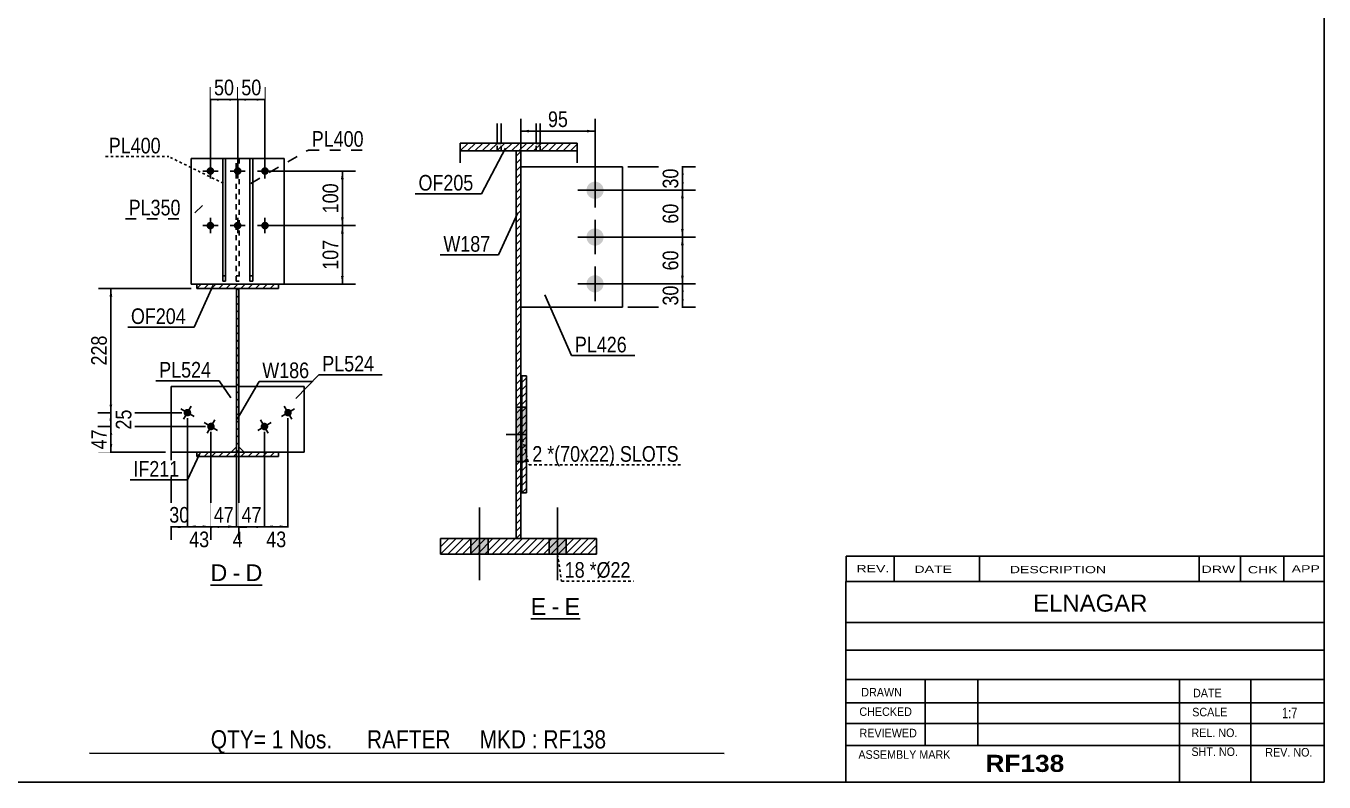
# Model space of a CAD drawing. Header units: millimetres. Extents: x -32 to 370, y -197 to 80.
# Drawn here: x 132.7 to 370.4, y -196.6 to -58.1 of the extents above; entities that cross this region are included whole.
import ezdxf

# ---------------------------------------------------------------- set-up
doc = ezdxf.new("R2010")
doc.units = ezdxf.units.MM
for name, pattern in [('DXK_LINE_DOT1', [1.8814, 0.9407, -0.9407]), ('DXK_LINE_DOT2', [3.9198, 1.9599, -1.9599]), ('DXK_LINE_DOT4', [0.9408, 0.4704, -0.4704])]:
    doc.linetypes.add(name, pattern=pattern)
doc.styles.add('Arial', font='ARIAL.TTF', dxfattribs={"height": 0.2})
doc.styles.add('Arial Bold', font='ARIALBD.TTF', dxfattribs={"height": 0.2})
doc.styles.add('Arial Narrow', font='ARIALN.TTF', dxfattribs={"height": 0.2})

# ---------------------------------------------------------------- blocks, each defined once
blk = doc.blocks.new('Unknown-627306814-1201')
at = {"color": 5, "linetype": 'Continuous'}
for p, q in [((370.44, -196.57), (370.44, 80.43)), ((-29.56, -196.57), (370.44, -196.57))]:
    blk.add_line(p, q, dxfattribs=at)
blk = doc.blocks.new('Unknown-627306814-12 - 1220')
at = {"color": 7, "linetype": 'Continuous'}
blk.add_line((166.48, -160.5), (175.98, -160.5), dxfattribs=at)
at = {"color": 0, "linetype": 'Continuous'}
blk.add_wipeout([(169.56, -159.75), (169.56, -156.55), (166.48, -156.55), (166.48, -159.75)], dxfattribs=at)
blk.add_wipeout([(171.94, -159.75), (171.94, -156.55), (170.52, -156.55), (170.52, -159.75)], dxfattribs=at)
at = {"color": 96, "linetype": 'Continuous', "style": 'Arial'}
blk.add_text('D', height=3.06, dxfattribs=at).set_placement((166.48, -159.75))
at = {"color": 0, "linetype": 'Continuous'}
blk.add_wipeout([(175.98, -159.75), (175.98, -156.55), (172.9, -156.55), (172.9, -159.75)], dxfattribs=at)
at = {"color": 96, "linetype": 'Continuous', "style": 'Arial'}
for s, p in [('D', (172.9, -159.75)), ('-', (170.52, -159.75))]:
    blk.add_text(s, height=3.06, dxfattribs=at).set_placement(p)
blk = doc.blocks.new('Unknown-627306814-13 - 3042')
at = {"color": 7, "linetype": 'Continuous'}
blk.add_line((225.14, -166.69), (234.17, -166.69), dxfattribs=at)
at = {"color": 0, "linetype": 'Continuous'}
blk.add_wipeout([(227.98, -165.94), (227.98, -162.74), (225.14, -162.74), (225.14, -165.94)], dxfattribs=at)
blk.add_wipeout([(230.36, -165.94), (230.36, -162.74), (228.94, -162.74), (228.94, -165.94)], dxfattribs=at)
at = {"color": 96, "linetype": 'Continuous', "style": 'Arial'}
blk.add_text('E', height=3.06, dxfattribs=at).set_placement((225.14, -165.94))
at = {"color": 0, "linetype": 'Continuous'}
blk.add_wipeout([(234.17, -165.94), (234.17, -162.74), (231.32, -162.74), (231.32, -165.94)], dxfattribs=at)
at = {"color": 96, "linetype": 'Continuous', "style": 'Arial'}
for s, p in [('E', (231.32, -165.94)), ('-', (228.94, -165.94))]:
    blk.add_text(s, height=3.06, dxfattribs=at).set_placement(p)
blk = doc.blocks.new('Part-627306814-1343 - 1220')
at = {"linetype": 'Continuous'}
h = blk.add_hatch(dxfattribs=at)
h.set_pattern_fill('', scale=0.3, style=0, pattern_type=0)
h.set_pattern_definition([(45, (171.2717, -136.13905), (-0.67352, 0.67352), [])])
h.paths.add_polyline_path([(171.27, -106.14), (171.27, -136.14), (171.67, -136.14), (171.67, -106.14)])
at = {"color": 2, "linetype": 'Continuous'}
for p, q in [((171.27, -136.14), (171.27, -106.14)), ((171.27, -106.14), (171.67, -106.14)), ((171.67, -106.14), (171.67, -136.14)), ((171.67, -136.14), (171.27, -136.14))]:
    blk.add_line(p, q, dxfattribs=at)
blk = doc.blocks.new('Part-627306814-1411 - 1220')
at = {"color": 7, "linetype": 'DXK_LINE_DOT1'}
for p, q in [((171.22, -104.84), (171.22, -82.34)), ((171.22, -82.34), (171.72, -82.34)), ((171.72, -82.34), (171.72, -104.84)), ((171.22, -103.84), (171.72, -103.84)), ((171.72, -104.84), (171.22, -104.84))]:
    blk.add_line(p, q, dxfattribs=at)
blk = doc.blocks.new('Part-627306814-1283 - 1220')
at = {"linetype": 'Continuous'}
h = blk.add_hatch(dxfattribs=at)
h.set_pattern_fill('', scale=0.3, style=0, pattern_type=0)
h.set_pattern_definition([(45, (163.9717, -136.9391), (-0.67352, 0.67352), [])])
h.paths.add_polyline_path([(163.97, -136.14), (163.97, -136.94), (178.97, -136.94), (178.97, -136.14)])
at = {"color": 2, "linetype": 'Continuous'}
for p, q in [((163.97, -136.94), (163.97, -136.14)), ((163.97, -136.14), (178.97, -136.14)), ((178.97, -136.94), (163.97, -136.94)), ((178.97, -136.14), (178.97, -136.94))]:
    blk.add_line(p, q, dxfattribs=at)
blk = doc.blocks.new('Part-627306814-1243 - 1220')
at = {"color": 2, "linetype": 'Continuous'}
for p, q in [((162.97, -82.34), (162.97, -105.34)), ((162.97, -82.34), (179.97, -82.34)), ((179.97, -82.34), (179.97, -105.34)), ((162.97, -105.34), (163.97, -105.34)), ((179.97, -105.34), (178.97, -105.34))]:
    blk.add_line(p, q, dxfattribs=at)
at = {"color": 7, "linetype": 'DXK_LINE_DOT1'}
blk.add_line((178.97, -105.34), (163.97, -105.34), dxfattribs=at)
blk = doc.blocks.new('Part-627306814-1433 - 1220')
at = {"color": 7, "linetype": 'DXK_LINE_DOT1'}
for p, q in [((162.97, -82.34), (162.97, -105.34)), ((162.97, -82.34), (171.22, -82.34)), ((171.72, -82.34), (173.72, -82.34)), ((174.22, -82.34), (179.97, -82.34)), ((179.97, -82.34), (179.97, -105.34)), ((162.97, -105.34), (163.97, -105.34)), ((178.97, -105.34), (179.97, -105.34))]:
    blk.add_line(p, q, dxfattribs=at)
blk = doc.blocks.new('Part-627306814-1369 - 1220')
at = {"color": 7, "linetype": 'DXK_LINE_DOT1'}
for p, q in [((173.72, -104.84), (173.72, -82.34)), ((173.72, -82.34), (174.22, -82.34)), ((174.22, -82.34), (174.22, -104.84)), ((174.22, -104.84), (173.72, -104.84))]:
    blk.add_line(p, q, dxfattribs=at)
blk = doc.blocks.new('Part-627306814-1305 - 1220')
at = {"linetype": 'Continuous'}
h = blk.add_hatch(dxfattribs=at)
h.set_pattern_fill('', scale=0.3, style=0, pattern_type=0)
h.set_pattern_definition([(45, (163.9717, -106.13905), (-0.67352, 0.67352), [])])
h.paths.add_polyline_path([(163.97, -105.34), (163.97, -106.14), (178.97, -106.14), (178.97, -105.34)])
at = {"color": 2, "linetype": 'Continuous'}
for p, q in [((163.97, -106.14), (163.97, -105.34)), ((163.97, -105.34), (178.97, -105.34)), ((178.97, -106.14), (163.97, -106.14)), ((178.97, -105.34), (178.97, -106.14))]:
    blk.add_line(p, q, dxfattribs=at)
blk = doc.blocks.new('Part-627306814-1375 - 1220')
at = {"color": 2, "linetype": 'Continuous'}
for p, q in [((168.72, -104.84), (168.72, -82.34)), ((168.72, -82.34), (169.22, -82.34)), ((169.22, -82.34), (169.22, -104.84)), ((169.22, -104.84), (168.72, -104.84))]:
    blk.add_line(p, q, dxfattribs=at)
at = {"color": 7, "linetype": 'DXK_LINE_DOT1'}
blk.add_line((168.72, -103.84), (169.22, -103.84), dxfattribs=at)
blk = doc.blocks.new('Bolt-627306814-1311 - 1220')
at = {"linetype": 'Continuous'}
for points in [[(181.04, -129.51, -1), (180.33, -128.3, -1)], [(176.73, -132.04, -1), (176.02, -130.84, -1)]]:
    blk.add_hatch(color=3, dxfattribs=at).paths.add_polyline_path(points)
at = {"color": 3, "linetype": 'Continuous'}
for p, q in [((181.89, -128.2), (179.48, -129.61)), ((179.97, -127.7), (181.39, -130.11)), ((177.58, -130.73), (175.16, -132.15)), ((175.66, -130.23), (177.08, -132.65))]:
    blk.add_line(p, q, dxfattribs=at)
blk = doc.blocks.new('Bolt-627306814-1312 - 1220')
at = {"linetype": 'Continuous'}
for points in [[(162.62, -128.3, -1), (161.91, -129.51, -1)], [(166.93, -130.84, -1), (166.22, -132.04, -1)]]:
    blk.add_hatch(color=3, dxfattribs=at).paths.add_polyline_path(points)
at = {"color": 3, "linetype": 'Continuous'}
for p, q in [((161.05, -128.2), (163.47, -129.61)), ((161.55, -130.11), (162.97, -127.7)), ((165.36, -130.73), (167.78, -132.15)), ((165.86, -132.65), (167.28, -130.23))]:
    blk.add_line(p, q, dxfattribs=at)
blk = doc.blocks.new('Bolt-627306814-1313 - 1220')
at = {"color": 3, "linetype": 'Continuous'}
for p, q in [((165.07, -84.64), (166, -84.64)), ((166.47, -83.24), (166.47, -84.17)), ((166.47, -86.04), (166.47, -85.11)), ((167.87, -84.64), (166.94, -84.64)), ((170.07, -84.64), (171, -84.64)), ((171.47, -83.24), (171.47, -84.17)), ((171.47, -86.04), (171.47, -85.11)), ((172.87, -84.64), (171.94, -84.64)), ((175.07, -84.64), (176, -84.64)), ((176.47, -83.24), (176.47, -84.17)), ((176.47, -86.04), (176.47, -85.11)), ((177.87, -84.64), (176.94, -84.64)), ((165.07, -94.64), (166, -94.64)), ((166.47, -93.24), (166.47, -94.17)), ((167.87, -94.64), (166.94, -94.64)), ((170.07, -94.64), (171, -94.64)), ((171.47, -93.24), (171.47, -94.17)), ((172.87, -94.64), (171.94, -94.64)), ((175.07, -94.64), (176, -94.64)), ((176.47, -93.24), (176.47, -94.17)), ((177.87, -94.64), (176.94, -94.64)), ((166.47, -96.04), (166.47, -95.11)), ((171.47, -96.04), (171.47, -95.11)), ((176.47, -96.04), (176.47, -95.11))]:
    blk.add_line(p, q, dxfattribs=at)
blk = doc.blocks.new('Bolt-627306814-1324 - 1220')
at = {"linetype": 'Continuous'}
for points in [[(167.17, -84.64, -1), (165.77, -84.64, -1)], [(172.17, -84.64, -1), (170.77, -84.64, -1)], [(177.17, -84.64, -1), (175.77, -84.64, -1)], [(167.17, -94.64, -1), (165.77, -94.64, -1)], [(172.17, -94.64, -1), (170.77, -94.64, -1)], [(177.17, -94.64, -1), (175.77, -94.64, -1)]]:
    blk.add_hatch(color=3, dxfattribs=at).paths.add_polyline_path(points)
at = {"color": 3, "linetype": 'Continuous'}
for p, q in [((165.07, -84.64), (167.87, -84.64)), ((166.47, -83.24), (166.47, -86.04)), ((170.07, -84.64), (172.87, -84.64)), ((171.47, -83.24), (171.47, -86.04)), ((175.07, -84.64), (177.87, -84.64)), ((176.47, -83.24), (176.47, -86.04)), ((165.07, -94.64), (167.87, -94.64)), ((166.47, -93.24), (166.47, -96.04)), ((170.07, -94.64), (172.87, -94.64)), ((171.47, -93.24), (171.47, -96.04)), ((175.07, -94.64), (177.87, -94.64)), ((176.47, -93.24), (176.47, -96.04))]:
    blk.add_line(p, q, dxfattribs=at)
blk = doc.blocks.new('Part-627306814-1344 - 1220')
at = {"color": 2, "linetype": 'Continuous'}
for p, q in [((173.72, -104.84), (173.72, -82.34)), ((173.72, -82.34), (174.22, -82.34)), ((174.22, -82.34), (174.22, -104.84)), ((174.22, -104.84), (173.72, -104.84))]:
    blk.add_line(p, q, dxfattribs=at)
at = {"color": 7, "linetype": 'DXK_LINE_DOT1'}
blk.add_line((173.72, -103.84), (174.22, -103.84), dxfattribs=at)
blk = doc.blocks.new('Part-627306814-1401 - 1220')
at = {"color": 2, "linetype": 'Continuous'}
for p, q in [((183.67, -124.14), (171.67, -124.14)), ((183.67, -136.14), (183.67, -124.14)), ((172.67, -136.14), (171.67, -135.14)), ((183.67, -136.14), (178.97, -136.14))]:
    blk.add_line(p, q, dxfattribs=at)
at = {"color": 7, "linetype": 'DXK_LINE_DOT1'}
for p, q in [((171.67, -124.14), (171.67, -135.14)), ((178.97, -136.14), (172.67, -136.14))]:
    blk.add_line(p, q, dxfattribs=at)
blk = doc.blocks.new('Part-627306814-1406 - 1220')
at = {"color": 2, "linetype": 'Continuous'}
for p, q in [((171.27, -124.14), (159.27, -124.14)), ((159.27, -124.14), (159.27, -136.14)), ((170.27, -136.14), (171.27, -135.14)), ((159.27, -136.14), (163.97, -136.14))]:
    blk.add_line(p, q, dxfattribs=at)
at = {"color": 7, "linetype": 'DXK_LINE_DOT1'}
for p, q in [((171.27, -135.14), (171.27, -124.14)), ((163.97, -136.14), (170.27, -136.14))]:
    blk.add_line(p, q, dxfattribs=at)
blk = doc.blocks.new('Bolt-627306814-3051 - 3042')
at = {"linetype": 'Continuous'}
for points in [[(236.92, -89.74, -1), (236.92, -86.59, -1)], [(236.92, -98.31, -1), (236.92, -95.16, -1)], [(236.92, -106.88, -1), (236.92, -103.74, -1)]]:
    blk.add_hatch(color=3, dxfattribs=at).paths.add_polyline_path(points)
at = {"color": 3, "linetype": 'Continuous'}
for p, q in [((236.92, -91.31), (236.92, -85.02)), ((240.06, -88.16), (233.78, -88.16)), ((236.92, -99.88), (236.92, -93.59)), ((240.06, -96.74), (233.78, -96.74)), ((236.92, -108.45), (236.92, -102.16)), ((240.06, -105.31), (233.78, -105.31))]:
    blk.add_line(p, q, dxfattribs=at)
blk = doc.blocks.new('Bolt-627306814-3064 - 3042')
at = {"linetype": 'Continuous'}
for points in [[(214.2, -154.83), (217.35, -154.83), (217.35, -151.97), (214.2, -151.97)], [(228.49, -154.83), (231.63, -154.83), (231.63, -151.97), (228.49, -151.97)]]:
    blk.add_hatch(color=3, dxfattribs=at).paths.add_polyline_path(points)
at = {"color": 3, "linetype": 'Continuous'}
for p, q in [((215.78, -159.6), (215.78, -146.26)), ((230.06, -159.6), (230.06, -146.26)), ((214.2, -154.83), (214.2, -151.97)), ((217.35, -154.83), (217.35, -151.97)), ((228.49, -154.83), (228.49, -151.97)), ((231.63, -154.83), (231.63, -151.97))]:
    blk.add_line(p, q, dxfattribs=at)
blk = doc.blocks.new('Bolt-627306814-3065 - 3042')
at = {"linetype": 'Continuous'}
for points in [[(222.49, -127.88), (222.49, -137.88), (223.35, -137.88), (223.35, -127.88)], [(223.49, -127.88), (223.49, -137.88), (224.35, -137.88), (224.35, -127.88)]]:
    blk.add_hatch(color=3, dxfattribs=at).paths.add_polyline_path(points)
at = {"color": 3, "linetype": 'Continuous'}
for p, q in [((222.49, -127.88), (223.35, -127.88)), ((223.49, -127.88), (224.35, -127.88)), ((220.63, -132.88), (224.35, -132.88)), ((222.49, -137.88), (223.35, -137.88)), ((223.49, -137.88), (224.35, -137.88))]:
    blk.add_line(p, q, dxfattribs=at)
blk = doc.blocks.new('Part-627306814-3079 - 3042')
at = {"color": 2, "linetype": 'Continuous'}
for p, q in [((226.13, -79.52), (226.13, -75.94)), ((226.85, -79.52), (226.85, -75.94))]:
    blk.add_line(p, q, dxfattribs=at)
at = {"color": 7, "linetype": 'DXK_LINE_DOT1'}
for p, q in [((226.13, -79.62), (226.13, -79.52)), ((226.13, -79.62), (226.85, -79.62)), ((226.13, -80.95), (226.13, -79.62)), ((226.85, -79.62), (226.85, -79.52)), ((226.85, -80.95), (226.85, -79.62))]:
    blk.add_line(p, q, dxfattribs=at)
blk = doc.blocks.new('Part-627306814-3112 - 3042')
at = {"color": 2, "linetype": 'Continuous'}
for p, q in [((241.92, -83.88), (223.35, -83.88)), ((241.92, -109.59), (241.92, -83.88)), ((223.35, -109.59), (241.92, -109.59))]:
    blk.add_line(p, q, dxfattribs=at)
at = {"color": 7, "linetype": 'DXK_LINE_DOT1'}
blk.add_line((223.35, -83.88), (223.35, -109.59), dxfattribs=at)
blk = doc.blocks.new('Part-627306814-3928 - 3042')
at = {"color": 2, "linetype": 'Continuous'}
for p, q in [((218.99, -79.52), (218.99, -75.94)), ((219.7, -79.52), (219.7, -75.94))]:
    blk.add_line(p, q, dxfattribs=at)
at = {"color": 7, "linetype": 'DXK_LINE_DOT1'}
for p, q in [((218.99, -79.62), (218.99, -79.52)), ((218.99, -79.62), (219.7, -79.62)), ((218.99, -80.96), (218.99, -79.62)), ((219.7, -79.62), (219.7, -79.52)), ((219.7, -80.96), (219.7, -79.62))]:
    blk.add_line(p, q, dxfattribs=at)
blk = doc.blocks.new('Part-627306814-3113 - 3042')
at = {"linetype": 'Continuous'}
h = blk.add_hatch(dxfattribs=at)
h.set_pattern_fill('', scale=0.3, style=0, pattern_type=0)
h.set_pattern_definition([(45, (223.4894, -143.5938), (-0.67352, 0.67352), [])])
h.paths.add_polyline_path([(223.49, -122.16), (223.49, -143.59), (224.35, -143.59), (224.35, -122.16)])
at = {"color": 2, "linetype": 'Continuous'}
for p, q in [((223.49, -122.16), (223.49, -122.16)), ((223.49, -143.59), (223.49, -122.16)), ((223.49, -122.16), (224.35, -122.16)), ((224.35, -122.16), (224.35, -122.16)), ((224.35, -122.16), (224.35, -143.59)), ((223.49, -143.59), (223.49, -143.59)), ((224.35, -143.59), (223.49, -143.59)), ((224.35, -143.59), (224.35, -143.59))]:
    blk.add_line(p, q, dxfattribs=at)
blk = doc.blocks.new('Part-627306814-3131 - 3042')
at = {"linetype": 'Continuous'}
h = blk.add_hatch(dxfattribs=at)
h.set_pattern_fill('', scale=0.3, style=0, pattern_type=0)
h.set_pattern_definition([(45, (208.6322, -154.82985), (-0.67352, 0.67352), [])])
h.paths.add_polyline_path([(208.63, -151.97), (208.63, -154.83), (237.2, -154.83), (237.2, -151.97)])
at = {"color": 2, "linetype": 'Continuous'}
for p, q in [((208.63, -154.83), (208.63, -151.97)), ((208.63, -151.97), (237.2, -151.97)), ((237.2, -151.97), (237.2, -154.83)), ((237.2, -154.83), (208.63, -154.83))]:
    blk.add_line(p, q, dxfattribs=at)
blk = doc.blocks.new('Part-627306814-3142 - 3042')
at = {"linetype": 'Continuous'}
h = blk.add_hatch(dxfattribs=at)
h.set_pattern_fill('', scale=0.3, style=0, pattern_type=0)
h.set_pattern_definition([(45, (222.4894, -151.9727), (-0.673519, 0.673519), [])])
h.paths.add_polyline_path([(222.49, -80.97), (222.49, -151.97), (223.35, -151.97), (223.35, -80.97)])
at = {"color": 7, "linetype": 'DXK_LINE_DOT1'}
for p, q in [((222.49, -83.13), (222.49, -80.97)), ((223.35, -83.13), (223.35, -80.97))]:
    blk.add_line(p, q, dxfattribs=at)
at = {"color": 2, "linetype": 'Continuous'}
for p, q in [((222.49, -151.97), (222.49, -80.97)), ((222.49, -80.97), (223.35, -80.97)), ((223.35, -80.97), (223.35, -151.97)), ((223.35, -151.97), (222.49, -151.97))]:
    blk.add_line(p, q, dxfattribs=at)
blk = doc.blocks.new('Part-627306814-3148 - 3042')
at = {"linetype": 'Continuous'}
h = blk.add_hatch(dxfattribs=at)
h.set_pattern_fill('', scale=0.3, style=0, pattern_type=0)
h.set_pattern_definition([(45, (212.2037, -80.9695), (-0.67352, 0.67352), [])])
h.paths.add_polyline_path([(212.2, -79.52), (212.2, -80.97), (233.63, -80.97), (233.63, -79.52)])
at = {"color": 7, "linetype": 'DXK_LINE_DOT1'}
for p, q in [((212.2, -79.52), (212.2, -80.97)), ((233.63, -79.52), (233.63, -80.97))]:
    blk.add_line(p, q, dxfattribs=at)
at = {"color": 2, "linetype": 'Continuous'}
for p, q in [((212.2, -80.97), (212.2, -79.52)), ((212.2, -79.52), (233.63, -79.52)), ((233.63, -79.52), (233.63, -80.97)), ((212.2, -80.97), (212.2, -83.13)), ((233.63, -80.97), (212.2, -80.97)), ((233.63, -80.97), (233.63, -83.13))]:
    blk.add_line(p, q, dxfattribs=at)
blk = doc.blocks.new('StraightDimension-627306814-1439 - 1220')
at = {"linetype": 'Continuous'}
for points in [[(160.77, -150.05), (159.27, -149.8), (160.77, -149.55)], [(160.76, -149.55), (162.26, -149.8), (160.76, -150.05)]]:
    blk.add_hatch(color=7, dxfattribs=at).paths.add_polyline_path(points)
at = {"color": 7, "linetype": 'Continuous'}
for p, q in [((162.26, -129.91), (162.26, -152.2)), ((159.27, -131.14), (159.27, -152.2)), ((159.27, -149.8), (162.26, -149.8))]:
    blk.add_line(p, q, dxfattribs=at)
at = {"color": 0}
blk.add_wipeout([(163.19, -149.65), (163.19, -145.45), (158.34, -145.45), (158.34, -149.65)], dxfattribs=at)
at = {"color": 3, "style": 'Arial Narrow'}
blk.add_text('30', height=2.863, dxfattribs=at).set_placement((158.94, -149.05))
blk = doc.blocks.new('StraightDimension-627306814-3274 - 1220')
at = {"linetype": 'Continuous'}
for points in [[(167.97, -71.77), (166.47, -71.52), (167.97, -71.27)], [(169.97, -71.27), (171.47, -71.52), (169.97, -71.77)]]:
    blk.add_hatch(color=7, dxfattribs=at).paths.add_polyline_path(points)
at = {"color": 7, "linetype": 'Continuous'}
for p, q in [((166.47, -83.64), (166.47, -69.27)), ((171.47, -83.64), (171.47, -69.27)), ((166.47, -71.52), (171.47, -71.52))]:
    blk.add_line(p, q, dxfattribs=at)
at = {"color": 0}
blk.add_wipeout([(171.4, -71.37), (171.4, -67.17), (166.54, -67.17), (166.54, -71.37)], dxfattribs=at)
at = {"color": 3, "style": 'Arial Narrow'}
blk.add_text('50', height=2.863, dxfattribs=at).set_placement((167.14, -70.77))
blk = doc.blocks.new('StraightDimension-627306814-1534 - 1220')
at = {"linetype": 'Continuous'}
for points in [[(148, -132.94), (148.25, -131.44), (148.5, -132.94)], [(148.5, -134.64), (148.25, -136.14), (148, -134.64)]]:
    blk.add_hatch(color=7, dxfattribs=at).paths.add_polyline_path(points)
at = {"color": 7, "linetype": 'Continuous'}
for p, q in [((165.57, -131.44), (146, -131.44)), ((148.25, -136.14), (148.25, -131.44)), ((158.27, -136.14), (146, -136.14))]:
    blk.add_line(p, q, dxfattribs=at)
at = {"color": 0}
blk.add_wipeout([(148.1, -131.36), (143.9, -131.36), (143.9, -136.22), (148.1, -136.22)], dxfattribs=at)
at = {"color": 3, "style": 'Arial Narrow'}
blk.add_text('47', height=2.863, rotation=90.0002, dxfattribs=at).set_placement((147.5, -135.62))
blk = doc.blocks.new('StraightDimension-627306814-3276 - 1220')
at = {"linetype": 'Continuous'}
for points in [[(172.97, -71.77), (171.47, -71.52), (172.97, -71.27)], [(174.97, -71.27), (176.47, -71.52), (174.97, -71.77)]]:
    blk.add_hatch(color=7, dxfattribs=at).paths.add_polyline_path(points)
at = {"color": 7, "linetype": 'Continuous'}
for p, q in [((171.47, -83.64), (171.47, -69.27)), ((176.47, -83.64), (176.47, -69.27)), ((171.47, -71.52), (176.47, -71.52))]:
    blk.add_line(p, q, dxfattribs=at)
at = {"color": 0}
blk.add_wipeout([(176.4, -71.37), (176.4, -67.17), (171.54, -67.17), (171.54, -71.37)], dxfattribs=at)
at = {"color": 3, "style": 'Arial Narrow'}
blk.add_text('50', height=2.863, dxfattribs=at).set_placement((172.14, -70.77))
blk = doc.blocks.new('StraightDimension-627306814-1459 - 1220')
at = {"linetype": 'Continuous'}
for points in [[(163.76, -150.05), (162.26, -149.8), (163.76, -149.55)], [(165.07, -149.55), (166.57, -149.8), (165.07, -150.05)]]:
    blk.add_hatch(color=7, dxfattribs=at).paths.add_polyline_path(points)
at = {"color": 7, "linetype": 'Continuous'}
for p, q in [((162.26, -129.91), (162.26, -152.05)), ((166.57, -132.44), (166.57, -152.05)), ((162.26, -149.8), (166.57, -149.8))]:
    blk.add_line(p, q, dxfattribs=at)
at = {"color": 0}
blk.add_wipeout([(166.84, -154.15), (166.84, -149.95), (161.99, -149.95), (161.99, -154.15)], dxfattribs=at)
at = {"color": 3, "style": 'Arial Narrow'}
blk.add_text('43', height=2.863, dxfattribs=at).set_placement((162.59, -153.55))
blk = doc.blocks.new('StraightDimension-627306814-1469 - 1220')
at = {"linetype": 'Continuous'}
for points in [[(168.07, -150.05), (166.57, -149.8), (168.07, -149.55)], [(169.77, -149.55), (171.27, -149.8), (169.77, -150.05)]]:
    blk.add_hatch(color=7, dxfattribs=at).paths.add_polyline_path(points)
at = {"color": 7, "linetype": 'Continuous'}
for p, q in [((171.27, -122.14), (171.27, -152.2)), ((166.57, -132.44), (166.57, -152.2)), ((166.57, -149.8), (171.27, -149.8))]:
    blk.add_line(p, q, dxfattribs=at)
at = {"color": 0}
blk.add_wipeout([(171.35, -149.65), (171.35, -145.45), (166.49, -145.45), (166.49, -149.65)], dxfattribs=at)
at = {"color": 3, "style": 'Arial Narrow'}
blk.add_text('47', height=2.863, dxfattribs=at).set_placement((167.09, -149.05))
blk = doc.blocks.new('StraightDimension-627306814-1480 - 1220')
at = {"linetype": 'Continuous'}
for points in [[(169.77, -149.55), (171.27, -149.8), (169.77, -150.05)], [(173.17, -150.05), (171.67, -149.8), (173.17, -149.55)]]:
    blk.add_hatch(color=7, dxfattribs=at).paths.add_polyline_path(points)
at = {"color": 7, "linetype": 'Continuous'}
for p, q in [((171.27, -122.14), (171.27, -152.05)), ((171.67, -135.19), (171.67, -152.05)), ((171.27, -149.8), (171.67, -149.8))]:
    blk.add_line(p, q, dxfattribs=at)
at = {"color": 0}
blk.add_wipeout([(172.99, -154.15), (172.99, -149.95), (169.96, -149.95), (169.96, -154.15)], dxfattribs=at)
at = {"color": 3, "style": 'Arial Narrow'}
blk.add_text('4', height=2.86, dxfattribs=at).set_placement((170.56, -153.55))
blk = doc.blocks.new('StraightDimension-627306814-1494 - 1220')
at = {"linetype": 'Continuous'}
for points in [[(173.17, -150.05), (171.67, -149.8), (173.17, -149.55)], [(174.87, -149.55), (176.37, -149.8), (174.87, -150.05)]]:
    blk.add_hatch(color=7, dxfattribs=at).paths.add_polyline_path(points)
at = {"color": 7, "linetype": 'Continuous'}
for p, q in [((176.37, -132.44), (176.37, -152.2)), ((171.67, -135.19), (171.67, -152.2)), ((171.67, -149.8), (176.37, -149.8))]:
    blk.add_line(p, q, dxfattribs=at)
at = {"color": 0}
blk.add_wipeout([(176.45, -149.65), (176.45, -145.45), (171.59, -145.45), (171.59, -149.65)], dxfattribs=at)
at = {"color": 3, "style": 'Arial Narrow'}
blk.add_text('47', height=2.863, dxfattribs=at).set_placement((172.19, -149.05))
blk = doc.blocks.new('StraightDimension-627306814-1507 - 1220')
at = {"linetype": 'Continuous'}
for points in [[(177.87, -150.05), (176.37, -149.8), (177.87, -149.55)], [(179.18, -149.55), (180.68, -149.8), (179.18, -150.05)]]:
    blk.add_hatch(color=7, dxfattribs=at).paths.add_polyline_path(points)
at = {"color": 7, "linetype": 'Continuous'}
for p, q in [((180.68, -129.91), (180.68, -152.05)), ((176.37, -132.44), (176.37, -152.05)), ((176.37, -149.8), (180.68, -149.8))]:
    blk.add_line(p, q, dxfattribs=at)
at = {"color": 0}
blk.add_wipeout([(180.95, -154.15), (180.95, -149.95), (176.1, -149.95), (176.1, -154.15)], dxfattribs=at)
at = {"color": 3, "style": 'Arial Narrow'}
blk.add_text('43', height=2.863, dxfattribs=at).set_placement((176.7, -153.55))
blk = doc.blocks.new('StraightDimension-627306814-1518 - 1220')
at = {"linetype": 'Continuous'}
for points in [[(148, -107.64), (148.25, -106.14), (148.5, -107.64)], [(148.5, -127.41), (148.25, -128.91), (148, -127.41)]]:
    blk.add_hatch(color=7, dxfattribs=at).paths.add_polyline_path(points)
at = {"color": 7, "linetype": 'Continuous'}
for p, q in [((162.97, -106.14), (146, -106.14)), ((148.25, -128.91), (148.25, -106.14)), ((161.26, -128.91), (146, -128.91))]:
    blk.add_line(p, q, dxfattribs=at)
at = {"color": 0}
blk.add_wipeout([(148.1, -114.18), (143.9, -114.18), (143.9, -120.86), (148.1, -120.86)], dxfattribs=at)
at = {"color": 3, "style": 'Arial Narrow'}
blk.add_text('228', height=2.863, rotation=90.0002, dxfattribs=at).set_placement((147.5, -120.26))
blk = doc.blocks.new('StraightDimension-627306814-1526 - 1220')
at = {"linetype": 'Continuous'}
for points in [[(148, -130.41), (148.25, -128.91), (148.5, -130.41)], [(148.5, -129.94), (148.25, -131.44), (148, -129.94)]]:
    blk.add_hatch(color=7, dxfattribs=at).paths.add_polyline_path(points)
at = {"color": 7, "linetype": 'Continuous'}
for p, q in [((161.26, -128.91), (145.85, -128.91)), ((148.25, -131.44), (148.25, -128.91)), ((165.57, -131.44), (145.85, -131.44))]:
    blk.add_line(p, q, dxfattribs=at)
at = {"color": 0}
blk.add_wipeout([(152.6, -127.74), (148.4, -127.74), (148.4, -132.6), (152.6, -132.6)], dxfattribs=at)
at = {"color": 3, "style": 'Arial Narrow'}
blk.add_text('25', height=2.863, rotation=90.0002, dxfattribs=at).set_placement((152, -132))
blk = doc.blocks.new('StraightDimension-627306814-1551 - 1220')
at = {"linetype": 'Continuous'}
for points in [[(190.39, -86.14), (190.64, -84.64), (190.89, -86.14)], [(190.89, -93.14), (190.64, -94.64), (190.39, -93.14)]]:
    blk.add_hatch(color=7, dxfattribs=at).paths.add_polyline_path(points)
at = {"color": 7, "linetype": 'Continuous'}
for p, q in [((177.47, -84.64), (193.04, -84.64)), ((190.64, -94.64), (190.64, -84.64)), ((177.47, -94.64), (193.04, -94.64))]:
    blk.add_line(p, q, dxfattribs=at)
at = {"color": 0}
blk.add_wipeout([(190.49, -86.3), (186.29, -86.3), (186.29, -92.98), (190.49, -92.98)], dxfattribs=at)
at = {"color": 3, "style": 'Arial Narrow'}
blk.add_text('100', height=2.863, rotation=90.0002, dxfattribs=at).set_placement((189.89, -92.38))
blk = doc.blocks.new('StraightDimension-627306814-1567 - 1220')
at = {"linetype": 'Continuous'}
for points in [[(190.39, -96.14), (190.64, -94.64), (190.89, -96.14)], [(190.89, -103.84), (190.64, -105.34), (190.39, -103.84)]]:
    blk.add_hatch(color=7, dxfattribs=at).paths.add_polyline_path(points)
at = {"color": 7, "linetype": 'Continuous'}
for p, q in [((177.47, -94.64), (193.04, -94.64)), ((190.64, -105.34), (190.64, -94.64)), ((179.97, -105.34), (193.04, -105.34))]:
    blk.add_line(p, q, dxfattribs=at)
at = {"color": 0}
blk.add_wipeout([(190.49, -96.65), (186.29, -96.65), (186.29, -103.33), (190.49, -103.33)], dxfattribs=at)
at = {"color": 3, "style": 'Arial Narrow'}
blk.add_text('107', height=2.863, rotation=90.0002, dxfattribs=at).set_placement((189.89, -102.73))
blk = doc.blocks.new('StraightDimension-627306814-3161 - 3042')
at = {"linetype": 'Continuous'}
for points in [[(252.67, -106.81), (252.92, -105.31), (253.17, -106.81)], [(253.17, -108.09), (252.92, -109.59), (252.67, -108.09)]]:
    blk.add_hatch(color=7, dxfattribs=at).paths.add_polyline_path(points)
at = {"color": 7, "linetype": 'Continuous'}
for p, q in [((237.92, -105.31), (255.32, -105.31)), ((252.92, -109.59), (252.92, -105.31)), ((242.92, -109.59), (255.32, -109.59))]:
    blk.add_line(p, q, dxfattribs=at)
at = {"color": 0}
blk.add_wipeout([(252.77, -105.02), (248.57, -105.02), (248.57, -109.88), (252.77, -109.88)], dxfattribs=at)
at = {"color": 3, "style": 'Arial Narrow'}
blk.add_text('30', height=2.863, rotation=90.0002, dxfattribs=at).set_placement((252.17, -109.28))
blk = doc.blocks.new('StraightDimension-627306814-3795 - 3042')
at = {"linetype": 'Continuous'}
for points in [[(252.67, -98.24), (252.92, -96.74), (253.17, -98.24)], [(253.17, -103.81), (252.92, -105.31), (252.67, -103.81)]]:
    blk.add_hatch(color=7, dxfattribs=at).paths.add_polyline_path(points)
at = {"color": 7, "linetype": 'Continuous'}
for p, q in [((237.92, -96.74), (255.32, -96.74)), ((252.92, -105.31), (252.92, -96.74)), ((237.92, -105.31), (255.32, -105.31))]:
    blk.add_line(p, q, dxfattribs=at)
at = {"color": 0}
blk.add_wipeout([(252.77, -98.59), (248.57, -98.59), (248.57, -103.45), (252.77, -103.45)], dxfattribs=at)
at = {"color": 3, "style": 'Arial Narrow'}
blk.add_text('60', height=2.863, rotation=90.0002, dxfattribs=at).set_placement((252.17, -102.85))
blk = doc.blocks.new('StraightDimension-627306814-3175 - 3042')
at = {"linetype": 'Continuous'}
for points in [[(252.67, -85.38), (252.92, -83.88), (253.17, -85.38)], [(253.17, -86.66), (252.92, -88.16), (252.67, -86.66)]]:
    blk.add_hatch(color=7, dxfattribs=at).paths.add_polyline_path(points)
at = {"color": 7, "linetype": 'Continuous'}
for p, q in [((242.92, -83.88), (255.32, -83.88)), ((252.92, -88.16), (252.92, -83.88)), ((237.92, -88.16), (255.32, -88.16))]:
    blk.add_line(p, q, dxfattribs=at)
at = {"color": 0}
blk.add_wipeout([(252.77, -83.59), (248.57, -83.59), (248.57, -88.45), (252.77, -88.45)], dxfattribs=at)
at = {"color": 3, "style": 'Arial Narrow'}
blk.add_text('30', height=2.863, rotation=90.0002, dxfattribs=at).set_placement((252.17, -87.85))
blk = doc.blocks.new('StraightDimension-627306814-3797 - 3042')
at = {"linetype": 'Continuous'}
for points in [[(252.67, -89.66), (252.92, -88.16), (253.17, -89.66)], [(253.17, -95.24), (252.92, -96.74), (252.67, -95.24)]]:
    blk.add_hatch(color=7, dxfattribs=at).paths.add_polyline_path(points)
at = {"color": 7, "linetype": 'Continuous'}
for p, q in [((237.92, -88.16), (255.32, -88.16)), ((252.92, -96.74), (252.92, -88.16)), ((237.92, -96.74), (255.32, -96.74))]:
    blk.add_line(p, q, dxfattribs=at)
at = {"color": 0}
blk.add_wipeout([(252.77, -90.02), (248.57, -90.02), (248.57, -94.88), (252.77, -94.88)], dxfattribs=at)
at = {"color": 3, "style": 'Arial Narrow'}
blk.add_text('60', height=2.863, rotation=90.0002, dxfattribs=at).set_placement((252.17, -94.28))
blk = doc.blocks.new('StraightDimension-627306814-3827 - 3042')
at = {"linetype": 'Continuous'}
for points in [[(224.85, -77.58), (223.35, -77.33), (224.85, -77.08)], [(235.42, -77.08), (236.92, -77.33), (235.42, -77.58)]]:
    blk.add_hatch(color=7, dxfattribs=at).paths.add_polyline_path(points)
at = {"color": 7, "linetype": 'Continuous'}
for p, q in [((223.35, -80.72), (223.35, -75.08)), ((236.92, -87.16), (236.92, -75.08)), ((223.35, -77.33), (236.92, -77.33))]:
    blk.add_line(p, q, dxfattribs=at)
at = {"color": 0}
blk.add_wipeout([(232.56, -77.18), (232.56, -72.98), (227.7, -72.98), (227.7, -77.18)], dxfattribs=at)
at = {"color": 3, "style": 'Arial Narrow'}
blk.add_text('95', height=2.863, dxfattribs=at).set_placement((228.3, -76.58))
blk = doc.blocks.new('CBS_REVISION-627306814-5241')
at = {"color": 7, "linetype": 'Continuous'}
for p, q in [((282.93, -155.18), (282.93, -159.82)), ((282.93, -155.19), (370.43, -155.19)), ((291.73, -155.19), (291.73, -159.82)), ((307.32, -155.18), (307.32, -159.75)), ((347.58, -155.19), (347.58, -159.81)), ((355.12, -155.19), (355.12, -159.82)), ((363.07, -155.19), (363.07, -159.82)), ((282.93, -159.82), (370.43, -159.82))]:
    blk.add_line(p, q, dxfattribs=at)
at = {"color": 7, "style": 'Arial Narrow', "width": 1.7}
for s, height, p in [('REV.', 1.326, (284.79, -158.14)), ('APP', 1.326, (364.5, -158.18)), ('DATE', 1.326, (295.41, -158.25)), ('DESCRIPTION', 1.3257, (312.89, -158.31)), ('DRW', 1.326, (348.01, -158.25)), ('CHK', 1.326, (356.49, -158.34))]:
    blk.add_text(s, height=height, dxfattribs=at).set_placement(p)
blk = doc.blocks.new('CBS_CALLOFF-627306814-5239')
at = {"color": 7, "linetype": 'Continuous'}
blk.add_line((144.32, -191.3), (260.55, -191.32), dxfattribs=at)
at = {"color": 3, "linetype": 'Continuous', "style": 'Arial Narrow'}
blk.add_text('QTY= 1 Nos.      RAFTER     MKD : RF138', height=3.3405, dxfattribs=at).set_placement((166.54, -190.41))
blk = doc.blocks.new('CBS_NAME_BLOG-627306814-5240')
at = {"color": 7, "linetype": 'Continuous'}
for p, q in [((282.84, -159.82), (370.36, -159.82)), ((282.84, -196.52), (282.84, -159.82)), ((282.85, -167.35), (370.36, -167.35)), ((282.92, -172.41), (370.44, -172.41)), ((282.84, -177.78), (370.36, -177.78)), ((297.37, -189.88), (297.37, -177.79)), ((307.05, -189.86), (307.05, -177.79)), ((343.97, -196.52), (343.97, -177.79)), ((357.02, -196.52), (357.02, -177.78)), ((282.85, -182.08), (370.44, -182.06)), ((282.84, -185.82), (370.36, -185.82)), ((282.84, -189.87), (370.36, -189.87)), ((282.84, -196.57), (370.44, -196.57))]:
    blk.add_line(p, q, dxfattribs=at)
at = {"color": 3, "linetype": 'Continuous', "style": 'Arial'}
blk.add_text('ELNAGAR', height=3.133, dxfattribs=at).set_placement((317.17, -165.35))
at = {"color": 3, "linetype": 'Continuous'}
for s, height, style, width, p in [('DRAWN', 1.566, 'Arial', 0.9, (285.68, -180.89)), ('DATE', 1.566, 'Arial', 0.9, (346.44, -181.05)), ('CHECKED', 1.566, 'Arial', 0.9, (285.33, -184.46)), ('SCALE', 1.566, 'Arial', 0.9, (346.29, -184.53)), ('1:7', 1.957, 'Arial Narrow', 0.9, (362.74, -184.88)), ('REVIEWED', 1.566, 'Arial', 0.9, (285.36, -188.38)), ('REL. NO.', 1.566, 'Arial', 0.9, (346.15, -188.33)), ('ASSEMBLY MARK', 1.5663, 'Arial', 0.9, (285.15, -192.31)), ('RF138', 3.131, 'Arial Bold', 1.1, (308.42, -194.71)), ('SHT. NO.', 1.566, 'Arial', 0.9, (346.15, -191.79)), ('REV. NO.', 1.566, 'Arial', 0.9, (359.67, -191.89))]:
    blk.add_text(s, height=height, dxfattribs=dict(at, style=style, width=width)).set_placement(p)
blk = doc.blocks.new('Mark-627306814-1407 - 1220')
at = {"color": 7, "linetype": 'DXK_LINE_DOT4'}
blk.add_line((168.85, -86.9), (158.87, -82.01), dxfattribs=at)
at = {"color": 0}
blk.add_wipeout([(157.37, -81.41), (157.37, -78.41), (147.87, -78.41), (147.87, -81.41)], dxfattribs=at)
blk.add_wipeout([(157.37, -81.41), (157.37, -78.41), (147.87, -78.41), (147.87, -81.41)], dxfattribs=at)
at = {"color": 7, "linetype": 'DXK_LINE_DOT4'}
blk.add_line((147.27, -82.01), (158.87, -82.01), dxfattribs=at)
at = {"color": 3, "style": 'Arial Narrow'}
blk.add_text('PL400', height=2.863, dxfattribs=at).set_placement((147.87, -81.41))
blk = doc.blocks.new('Mark-627306814-1429 - 1220')
at = {"color": 7, "linetype": 'DXK_LINE_DOT2'}
blk.add_line((165.01, -90.96), (162.51, -93.37), dxfattribs=at)
at = {"color": 0}
blk.add_wipeout([(161.01, -92.77), (161.01, -89.77), (151.51, -89.77), (151.51, -92.77)], dxfattribs=at)
blk.add_wipeout([(161.01, -92.77), (161.01, -89.77), (151.51, -89.77), (151.51, -92.77)], dxfattribs=at)
at = {"color": 7, "linetype": 'DXK_LINE_DOT2'}
blk.add_line((150.91, -93.37), (162.51, -93.37), dxfattribs=at)
at = {"color": 3, "style": 'Arial Narrow'}
blk.add_text('PL350', height=2.863, dxfattribs=at).set_placement((151.51, -92.77))
blk = doc.blocks.new('Mark-627306814-1365 - 1220')
at = {"color": 0}
blk.add_wipeout([(194.55, -80.19), (194.55, -77.19), (185.04, -77.19), (185.04, -80.19)], dxfattribs=at)
blk.add_wipeout([(194.55, -80.19), (194.55, -77.19), (185.04, -77.19), (185.04, -80.19)], dxfattribs=at)
at = {"color": 7, "linetype": 'DXK_LINE_DOT2'}
for p, q in [((173.85, -86.9), (184.44, -80.79)), ((184.44, -80.79), (196.05, -80.79))]:
    blk.add_line(p, q, dxfattribs=at)
at = {"color": 3, "style": 'Arial Narrow'}
blk.add_text('PL400', height=2.863, dxfattribs=at).set_placement((185.04, -80.19))
blk = doc.blocks.new('Mark-627306814-1301 - 1220')
at = {"color": 7, "linetype": 'Continuous'}
blk.add_line((167, -105.53), (163.47, -113.26), dxfattribs=at)
at = {"color": 0}
blk.add_wipeout([(161.97, -112.66), (161.97, -109.66), (151.92, -109.66), (151.92, -112.66)], dxfattribs=at)
blk.add_wipeout([(161.97, -112.66), (161.97, -109.66), (151.92, -109.66), (151.92, -112.66)], dxfattribs=at)
at = {"color": 7, "linetype": 'Continuous'}
blk.add_line((151.32, -113.26), (163.47, -113.26), dxfattribs=at)
at = {"color": 3, "style": 'Arial Narrow'}
blk.add_text('OF204', height=2.863, dxfattribs=at).set_placement((151.92, -112.66))
blk = doc.blocks.new('Mark-627306814-1278 - 1220')
at = {"color": 7, "linetype": 'Continuous'}
blk.add_line((164.48, -136.52), (162.28, -141.23), dxfattribs=at)
at = {"color": 0}
blk.add_wipeout([(160.78, -140.63), (160.78, -137.63), (152.37, -137.63), (152.37, -140.63)], dxfattribs=at)
blk.add_wipeout([(160.78, -140.63), (160.78, -137.63), (152.37, -137.63), (152.37, -140.63)], dxfattribs=at)
at = {"color": 7, "linetype": 'Continuous'}
blk.add_line((151.77, -141.23), (162.28, -141.23), dxfattribs=at)
at = {"color": 3, "style": 'Arial Narrow'}
blk.add_text('IF211', height=2.863, dxfattribs=at).set_placement((152.37, -140.63))
blk = doc.blocks.new('Mark-627306814-1339 - 1220')
at = {"color": 0}
blk.add_wipeout([(184.57, -122.58), (184.57, -119.58), (175.98, -119.58), (175.98, -122.58)], dxfattribs=at)
blk.add_wipeout([(184.57, -122.58), (184.57, -119.58), (175.98, -119.58), (175.98, -122.58)], dxfattribs=at)
at = {"color": 7, "linetype": 'Continuous'}
for p, q in [((171.38, -130.11), (175.38, -123.18)), ((175.38, -123.18), (185.17, -123.18))]:
    blk.add_line(p, q, dxfattribs=at)
at = {"color": 3, "style": 'Arial Narrow'}
blk.add_text('W186', height=2.863, dxfattribs=at).set_placement((175.98, -122.58))
blk = doc.blocks.new('Mark-627306814-1397 - 1220')
at = {"color": 0}
blk.add_wipeout([(196.46, -121.36), (196.46, -118.36), (186.96, -118.36), (186.96, -121.36)], dxfattribs=at)
blk.add_wipeout([(196.46, -121.36), (196.46, -118.36), (186.96, -118.36), (186.96, -121.36)], dxfattribs=at)
at = {"color": 7, "linetype": 'Continuous'}
for p, q in [((182.12, -126.31), (186.36, -121.96)), ((186.36, -121.96), (197.96, -121.96))]:
    blk.add_line(p, q, dxfattribs=at)
at = {"color": 3, "style": 'Arial Narrow'}
blk.add_text('PL524', height=2.863, dxfattribs=at).set_placement((186.96, -121.36))
blk = doc.blocks.new('Mark-627306814-1402 - 1220')
at = {"color": 7, "linetype": 'Continuous'}
blk.add_line((170.22, -126.21), (168.1, -123.08), dxfattribs=at)
at = {"color": 0}
blk.add_wipeout([(166.6, -122.48), (166.6, -119.48), (157.1, -119.48), (157.1, -122.48)], dxfattribs=at)
blk.add_wipeout([(166.6, -122.48), (166.6, -119.48), (157.1, -119.48), (157.1, -122.48)], dxfattribs=at)
at = {"color": 7, "linetype": 'Continuous'}
blk.add_line((156.5, -123.08), (168.1, -123.08), dxfattribs=at)
at = {"color": 3, "style": 'Arial Narrow'}
blk.add_text('PL524', height=2.863, dxfattribs=at).set_placement((157.1, -122.48))
blk = doc.blocks.new('Mark-627306814-3108 - 3042')
at = {"color": 0}
blk.add_wipeout([(242.73, -117.86), (242.73, -114.86), (233.23, -114.86), (233.23, -117.86)], dxfattribs=at)
blk.add_wipeout([(242.73, -117.86), (242.73, -114.86), (233.23, -114.86), (233.23, -117.86)], dxfattribs=at)
at = {"color": 7, "linetype": 'Continuous'}
for p, q in [((227.72, -107.32), (232.63, -118.46)), ((232.63, -118.46), (244.23, -118.46))]:
    blk.add_line(p, q, dxfattribs=at)
at = {"color": 3, "style": 'Arial Narrow'}
blk.add_text('PL426', height=2.863, dxfattribs=at).set_placement((233.23, -117.86))
blk = doc.blocks.new('Mark-627306814-3138 - 3042')
at = {"color": 7, "linetype": 'Continuous'}
blk.add_line((222.77, -92.29), (219.23, -100.02), dxfattribs=at)
at = {"color": 0}
blk.add_wipeout([(217.73, -99.42), (217.73, -96.42), (209.15, -96.42), (209.15, -99.42)], dxfattribs=at)
blk.add_wipeout([(217.73, -99.42), (217.73, -96.42), (209.15, -96.42), (209.15, -99.42)], dxfattribs=at)
at = {"color": 7, "linetype": 'Continuous'}
blk.add_line((208.55, -100.02), (219.23, -100.02), dxfattribs=at)
at = {"color": 3, "style": 'Arial Narrow'}
blk.add_text('W187', height=2.863, dxfattribs=at).set_placement((209.15, -99.42))
blk = doc.blocks.new('Mark-627306814-3144 - 3042')
at = {"color": 7, "linetype": 'Continuous'}
blk.add_line((220.55, -80.47), (216.14, -88.82), dxfattribs=at)
at = {"color": 0}
blk.add_wipeout([(214.64, -88.22), (214.64, -85.22), (204.59, -85.22), (204.59, -88.22)], dxfattribs=at)
blk.add_wipeout([(214.64, -88.22), (214.64, -85.22), (204.59, -85.22), (204.59, -88.22)], dxfattribs=at)
at = {"color": 7, "linetype": 'Continuous'}
blk.add_line((203.99, -88.82), (216.14, -88.82), dxfattribs=at)
at = {"color": 3, "style": 'Arial Narrow'}
blk.add_text('OF205', height=2.863, dxfattribs=at).set_placement((204.59, -88.22))
blk = doc.blocks.new('Mark-627306814-3930 - 3042')
at = {"color": 0}
blk.add_wipeout([(235.02, -159.14), (235.02, -156.14), (231.37, -156.14), (231.37, -159.14)], dxfattribs=at)
blk.add_wipeout([(235.02, -159.14), (235.02, -156.14), (231.37, -156.14), (231.37, -159.14)], dxfattribs=at)
at = {"color": 7, "linetype": 'DXK_LINE_DOT4'}
blk.add_line((230.06, -154.83), (230.77, -159.74), dxfattribs=at)
at = {"color": 0}
blk.add_wipeout([(237.2, -159.14), (237.2, -156.14), (235.92, -156.14), (235.92, -159.14)], dxfattribs=at)
blk.add_wipeout([(237.2, -159.14), (237.2, -156.14), (235.92, -156.14), (235.92, -159.14)], dxfattribs=at)
at = {"color": 3, "style": 'Arial Narrow'}
blk.add_text('18', height=2.863, dxfattribs=at).set_placement((231.37, -159.14))
at = {"color": 0}
blk.add_wipeout([(243.42, -159.14), (243.42, -156.14), (237.2, -156.14), (237.2, -159.14)], dxfattribs=at)
blk.add_wipeout([(243.42, -159.14), (243.42, -156.14), (237.2, -156.14), (237.2, -159.14)], dxfattribs=at)
at = {"color": 7, "linetype": 'DXK_LINE_DOT4'}
blk.add_line((230.77, -159.74), (244.02, -159.74), dxfattribs=at)
at = {"color": 3, "style": 'Arial Narrow'}
for s, height, p in [('*', 2.86, (235.92, -159.14)), ('Ø22', 2.863, (237.2, -159.14))]:
    blk.add_text(s, height=height, dxfattribs=at).set_placement(p)
blk = doc.blocks.new('Mark-627306814-3931 - 3042')
at = {"color": 0}
blk.add_wipeout([(227.26, -137.89), (227.26, -134.89), (225.43, -134.89), (225.43, -137.89)], dxfattribs=at)
blk.add_wipeout([(227.26, -137.89), (227.26, -134.89), (225.43, -134.89), (225.43, -137.89)], dxfattribs=at)
at = {"color": 7, "linetype": 'DXK_LINE_DOT4'}
blk.add_line((223.42, -132.88), (224.83, -138.49), dxfattribs=at)
at = {"color": 0}
blk.add_wipeout([(229.44, -137.89), (229.44, -134.89), (228.16, -134.89), (228.16, -137.89)], dxfattribs=at)
blk.add_wipeout([(229.44, -137.89), (229.44, -134.89), (228.16, -134.89), (228.16, -137.89)], dxfattribs=at)
at = {"color": 3, "style": 'Arial Narrow'}
blk.add_text('2', height=2.86, dxfattribs=at).set_placement((225.43, -137.89))
at = {"color": 0}
blk.add_wipeout([(252.27, -137.89), (252.27, -134.89), (229.44, -134.89), (229.44, -137.89)], dxfattribs=at)
blk.add_wipeout([(252.27, -137.89), (252.27, -134.89), (229.44, -134.89), (229.44, -137.89)], dxfattribs=at)
at = {"color": 7, "linetype": 'DXK_LINE_DOT4'}
blk.add_line((224.83, -138.49), (252.87, -138.49), dxfattribs=at)
at = {"color": 3, "style": 'Arial Narrow'}
for s, height, p in [('*', 2.86, (228.16, -137.89)), ('(70x22) SLOTS', 2.8633, (229.44, -137.89))]:
    blk.add_text(s, height=height, dxfattribs=at).set_placement(p)

msp = doc.modelspace()

# ---------------------------------------------------------------- block references
for name in ['Unknown-627306814-1201', 'Part-627306814-3928 - 3042', 'Part-627306814-3079 - 3042', 'Part-627306814-3148 - 3042', 'Part-627306814-1243 - 1220', 'Part-627306814-1433 - 1220', 'Part-627306814-1375 - 1220', 'Part-627306814-1411 - 1220', 'Part-627306814-1369 - 1220', 'Part-627306814-1344 - 1220', 'Part-627306814-3142 - 3042', 'Bolt-627306814-1313 - 1220', 'Bolt-627306814-1324 - 1220', 'Part-627306814-3112 - 3042', 'Bolt-627306814-3051 - 3042', 'Part-627306814-1305 - 1220', 'Part-627306814-1343 - 1220', 'Part-627306814-3113 - 3042', 'Part-627306814-1406 - 1220', 'Part-627306814-1401 - 1220', 'Bolt-627306814-1312 - 1220', 'Bolt-627306814-1311 - 1220', 'Bolt-627306814-3065 - 3042', 'Part-627306814-1283 - 1220', 'Bolt-627306814-3064 - 3042', 'Part-627306814-3131 - 3042', 'CBS_REVISION-627306814-5241', 'CBS_NAME_BLOG-627306814-5240', 'CBS_CALLOFF-627306814-5239']:
    msp.add_blockref(name, (0, 0))

# ---------------------------------------------------------------- next in the draw order: block references
for name in ['StraightDimension-627306814-3274 - 1220', 'Mark-627306814-3144 - 3042', 'StraightDimension-627306814-3175 - 3042', 'Mark-627306814-1429 - 1220', 'Mark-627306814-3138 - 3042', 'StraightDimension-627306814-3161 - 3042', 'StraightDimension-627306814-1439 - 1220', 'Mark-627306814-3931 - 3042', 'Unknown-627306814-12 - 1220', 'Mark-627306814-3930 - 3042', 'Unknown-627306814-13 - 3042']:
    msp.add_blockref(name, (0, 0))

# ---------------------------------------------------------------- next in the draw order: block references
for name in ['StraightDimension-627306814-3276 - 1220', 'Mark-627306814-1407 - 1220', 'StraightDimension-627306814-3795 - 3042', 'Mark-627306814-3108 - 3042', 'StraightDimension-627306814-1534 - 1220']:
    msp.add_blockref(name, (0, 0))

# ---------------------------------------------------------------- next in the draw order: block references
for name in ['StraightDimension-627306814-1551 - 1220', 'StraightDimension-627306814-3797 - 3042', 'StraightDimension-627306814-1459 - 1220']:
    msp.add_blockref(name, (0, 0))

# ---------------------------------------------------------------- next in the draw order: block references
for name in ['StraightDimension-627306814-3827 - 3042', 'Mark-627306814-1365 - 1220', 'StraightDimension-627306814-1567 - 1220', 'StraightDimension-627306814-1518 - 1220', 'StraightDimension-627306814-1469 - 1220', 'Mark-627306814-1278 - 1220']:
    msp.add_blockref(name, (0, 0))

# ---------------------------------------------------------------- next in the draw order: block references
for name in ['Mark-627306814-1301 - 1220', 'StraightDimension-627306814-1480 - 1220', 'StraightDimension-627306814-1526 - 1220']:
    msp.add_blockref(name, (0, 0))

# ---------------------------------------------------------------- next in the draw order: block references
msp.add_blockref('StraightDimension-627306814-1494 - 1220', (0, 0))

# ---------------------------------------------------------------- next in the draw order: block references
msp.add_blockref('StraightDimension-627306814-1507 - 1220', (0, 0))

# ---------------------------------------------------------------- next in the draw order: block references
msp.add_blockref('Mark-627306814-1339 - 1220', (0, 0))

# ---------------------------------------------------------------- next in the draw order: block references
for name in ['Mark-627306814-1397 - 1220', 'Mark-627306814-1402 - 1220']:
    msp.add_blockref(name, (0, 0))

doc.saveas('drawing.dxf')
